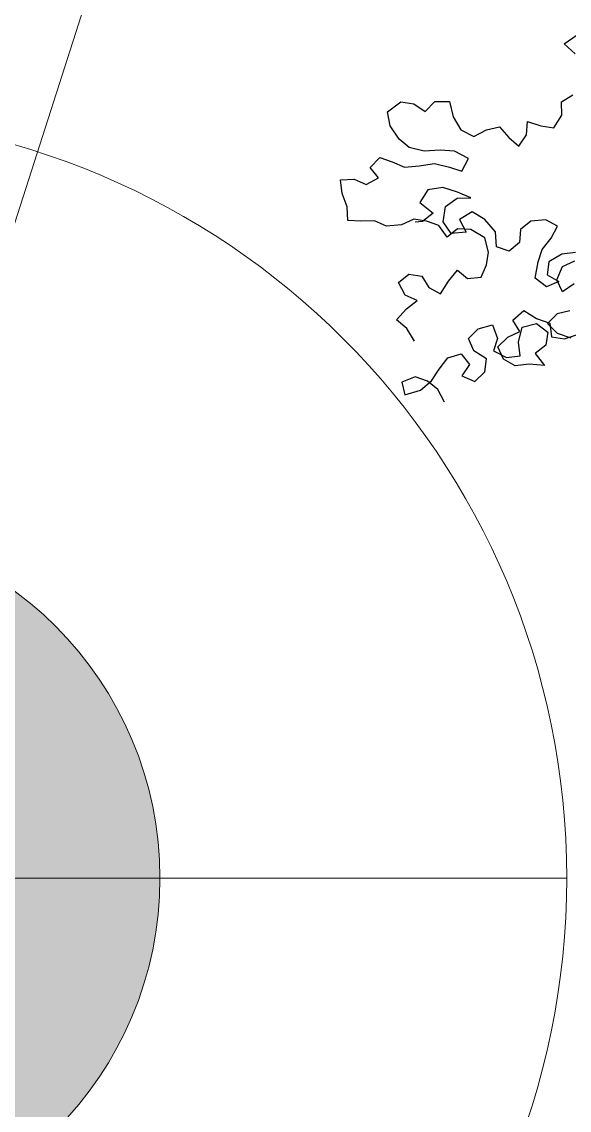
# Model space of a CAD drawing. Header units: inches. Extents: x 350994 to 353538, y 1581369 to 1583842.
# Drawn here: x 351678.343 to 351679.097, y 1583550.642 to 1583552.14 of the extents above; entities that cross this region are included whole.
import ezdxf

# ---------------------------------------------------------------- set-up
doc = ezdxf.new("R2010")
doc.units = ezdxf.units.IN
doc.header["$MEASUREMENT"] = 0
doc.linetypes.add('1', pattern=[0])
doc.layers.add('EP TF', color=5, linetype='Continuous')
doc.layers.add('TREE', color=81, linetype='1')
doc.styles.get("Standard").update_dxf_attribs({"font": 'arial.ttf'})
doc.linetypes.add('SILT_FENCE', pattern='A,0.5,-0.2,["EP",Standard,S=0.1,R=0,X=-0.1,Y=-0.05],-0.2', length=0.9)

# ---------------------------------------------------------------- blocks, each defined once
blk = doc.blocks.new('EP1')
at = {"layer": 'EP TF', "lineweight": 5}
h = blk.add_hatch(color=252, dxfattribs=at)
edge = h.paths.add_edge_path()
edge.add_arc((351339.7712, 1583222.9137), 0.49, 0, 360)
at = {"layer": 'EP TF', "color": 252, "lineweight": 5}
blk.add_lwpolyline([(351338.7212, 1583222.9137), (351340.8212, 1583222.9137)], dxfattribs=at)
for radius in [1.05, 0.49]:
    blk.add_circle((351339.7712, 1583222.9137), radius, dxfattribs=at)
blk = doc.blocks.new('TREE_4')
at = {"color": 94}
for points in [[(-2102.9, 6519.6), (-2134.7, 6537), (-2094.2, 6583.2)], [(-2320, 5744.7), (-2346, 5770.7), (-2374.9, 5785.2), (-2357.5, 5817), (-2337.2, 5843), (-2369, 5848.8), (-2392.1, 5874.9), (-2371.9, 5900.9), (-2340.1, 5903.7), (-2316.9, 5880.6), (-2285.1, 5871.9), (-2273.6, 5906.6), (-2259.1, 5938.4), (-2230.2, 5923.9), (-2198.4, 5935.4), (-2192.5, 5967.2), (-2195.4, 5999), (-2212.7, 6030.8), (-2250.3, 6042.4), (-2282.1, 6036.7), (-2302.4, 6010.7), (-2328.4, 6033.8), (-2360.2, 6036.8), (-2392, 6033.9), (-2418, 6013.7), (-2452.7, 6002.2), (-2484.5, 6008), (-2516.3, 5999.3), (-2548.1, 5993.6), (-2556.8, 6025.4), (-2577, 6054.3), (-2588.5, 6086.1), (-2556.7, 6094.8), (-2524.9, 6089), (-2498.9, 6112.1), (-2524.9, 6132.3), (-2507.5, 6161.2), (-2475.7, 6158.3), (-2443.9, 6152.5), (-2409.2, 6164), (-2374.5, 6178.4), (-2336.9, 6178.4), (-2305.1, 6175.5), (-2296.4, 6210.2), (-2334, 6218.9), (-2368.7, 6213.1), (-2406.3, 6201.6), (-2443.9, 6201.6), (-2472.8, 6216.1), (-2501.7, 6242.2), (-2516.1, 6274), (-2490, 6305.8), (-2458.2, 6308.6), (-2426.4, 6297), (-2409.1, 6325.9), (-2374.4, 6334.6), (-2357, 6299.9), (-2331, 6273.8), (-2296.4, 6265.1), (-2270.3, 6288.2), (-2241.4, 6302.7), (-2212.5, 6282.4), (-2183.6, 6267.9), (-2172, 6299.7), (-2177.7, 6331.5), (-2143.1, 6328.6), (-2111.2, 6331.4), (-2099.7, 6366.1), (-2108.3, 6397.9), (-2085.1, 6421.1)], [(-2214.1, 5617.1), (-2237.2, 5643.1), (-2266.1, 5657.6), (-2297.9, 5660.5), (-2326.8, 5640.3), (-2312.4, 5611.4), (-2277.7, 5631.6), (-2257.4, 5660.5), (-2245.8, 5692.3), (-2231.3, 5724.1), (-2202.4, 5741.4), (-2176.4, 5721.1), (-2188, 5689.3), (-2153.3, 5683.5), (-2135.9, 5712.4), (-2138.8, 5744.2), (-2173.5, 5755.8), (-2193.7, 5781.8), (-2176.3, 5810.7), (-2144.5, 5828.1), (-2124.3, 5799.1), (-2127.2, 5767.3), (-2092.5, 5758.6), (-2060.7, 5770.2), (-2072.2, 5802), (-2072.2, 5839.6), (-2040.4, 5856.9), (-2008.6, 5842.4), (-2005.7, 5810.6), (-2026, 5784.6), (-1997.1, 5761.4), (-2034.7, 5755.7), (-2066.5, 5744.1), (-2098.3, 5752.8), (-2118.5, 5778.9), (-2101.1, 5807.8), (-2075.1, 5828), (-2098.2, 5851.1), (-2077.9, 5880), (-2043.3, 5868.4), (-2008.6, 5865.5), (-1997, 5833.7), (-1965.2, 5836.6), (-1936.3, 5853.9)], [(-1968.1, 5906), (-1997, 5891.5), (-2014.4, 5862.6), (-1985.5, 5845.3), (-1950.8, 5842.3)], [(-1973.8, 5972.5), (-1996.9, 5946.5), (-2017.1, 5972.5), (-2011.3, 6007.2), (-1985.3, 6027.4)], [(-1988.2, 6047.7), (-2020, 6036.1), (-2046, 6010.1), (-2043.2, 5978.3), (-2011.4, 5969.6), (-2037.4, 5949.4), (-2069.2, 5963.9), (-2072.1, 6004.4), (-2069.1, 6036.2), (-2054.6, 6068), (-2045.9, 6099.8), (-2077.7, 6108.5), (-2112.4, 6096.9), (-2132.7, 6070.9), (-2127, 6039.1), (-2147.2, 6013.1), (-2179, 6016), (-2190.6, 6050.7), (-2222.3, 6073.9), (-2257, 6085.5), (-2283.1, 6059.5), (-2260, 6033.4), (-2294.7, 6021.9), (-2320.7, 6045.1), (-2323.5, 6082.7), (-2300.4, 6108.7), (-2268.6, 6117.3), (-2303.2, 6123.1), (-2340.8, 6126), (-2375.5, 6111.6), (-2387.1, 6076.9), (-2349.6, 6059.6), (-2369.8, 6033.5), (-2387.2, 6027.8)]]:
    blk.add_lwpolyline(points, dxfattribs=at)

msp = doc.modelspace()

# ---------------------------------------------------------------- linework, layer by layer
at = {"layer": 'EP TF', "color": 252, "linetype": 'SILT_FENCE', "lineweight": 5, "ltscale": 6, "elevation": 98.4574}
msp.add_lwpolyline([(351496.8695, 1583648.6385), (351521.3484, 1583634.6815), (351540.5793, 1583624.0701), (351593.1215, 1583594.7875), (351678.0433, 1583550.9616), (351687.1965, 1583579.4368)], dxfattribs=at)

# ---------------------------------------------------------------- block references
at = {"layer": 'EP TF', "color": 1, "lineweight": 5}
msp.add_blockref('EP1', (338.2721, 328.0479, 98.4574), dxfattribs=at)
at = {"layer": 'TREE', "lineweight": 5, "xscale": 0.0005632341247466223, "yscale": 0.0005632341530485974, "zscale": 0.0005632341444477617, "rotation": 346.4411541233163}
msp.add_blockref('TREE_4', (351679.3956, 1583548.2489), dxfattribs=at)

doc.saveas('drawing.dxf')
